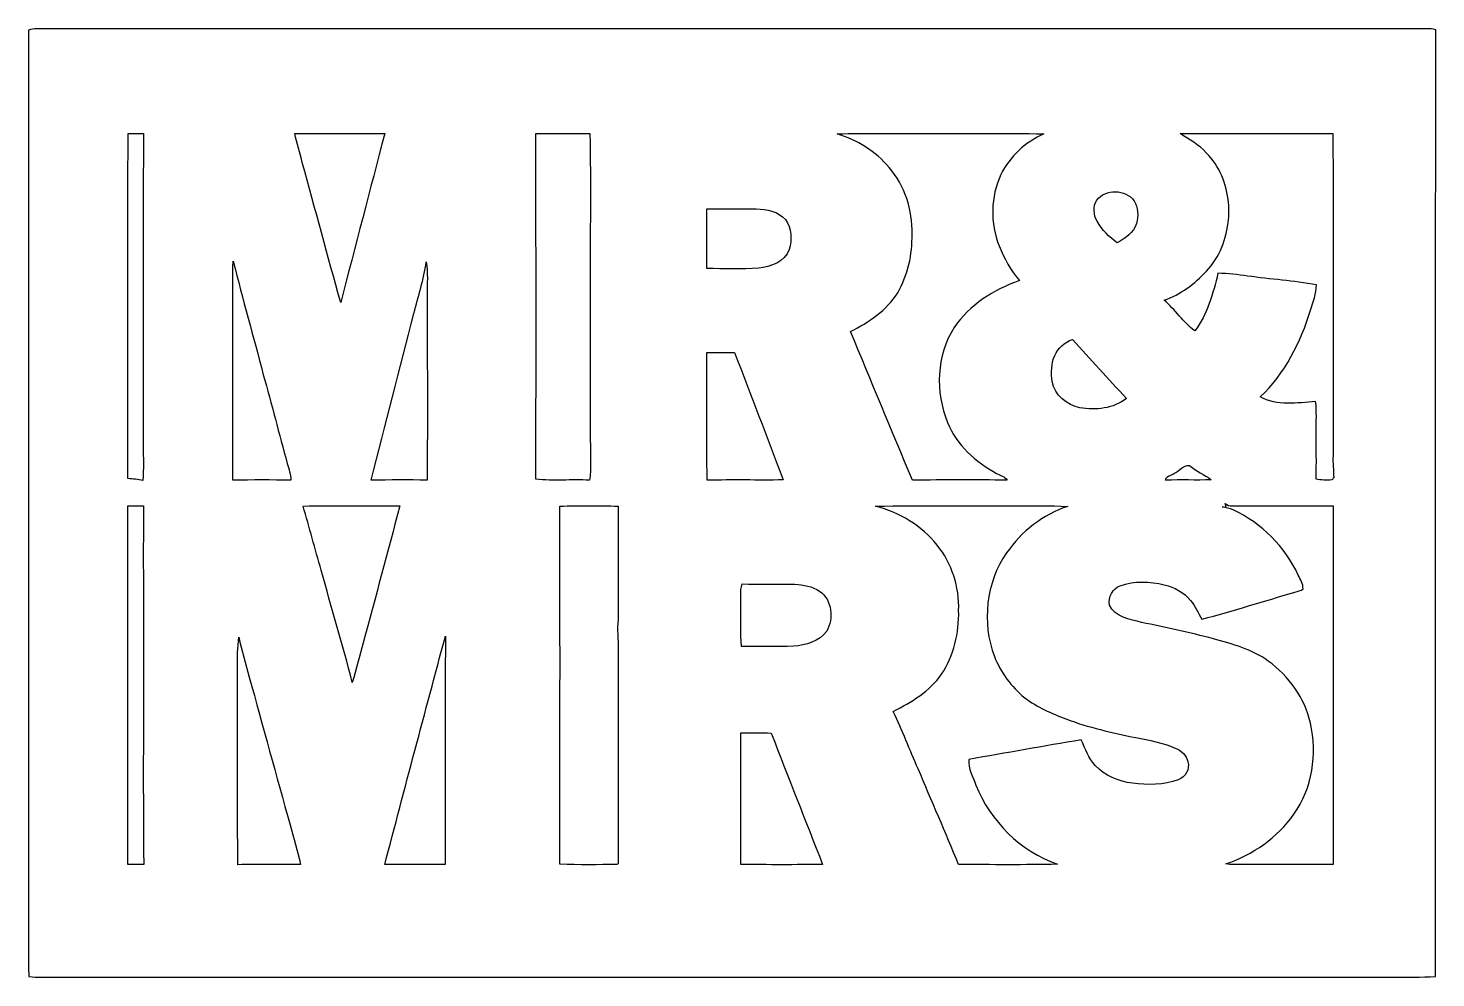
# Model space of a CAD drawing. Header units: centimetres. Extents: x -13.6 to 13.3, y -9.2 to 9.
import ezdxf

# ---------------------------------------------------------------- set-up
doc = ezdxf.new("R2010")
doc.units = ezdxf.units.CM
doc.header["$MEASUREMENT"] = 0
doc.layers.add('Camada 1', color=7, linetype='Continuous')

msp = doc.modelspace()

# ---------------------------------------------------------------- linework, layer by layer
at = {"layer": 'Camada 1', "color": 156}
for points, knots in [([(-13.60028, 8.94468), (-13.54737, 8.95808), (-13.49375, 8.97149), (-13.43871, 8.97043), (-13.43871, 8.97043), (-4.64326, 8.96866), (4.1522, 8.97008), (12.94765, 8.96937), (12.94765, 8.96937), (13.07112, 8.9669), (13.19671, 8.98277), (13.31841, 8.95138), (13.31841, 8.95138), (13.30854, 2.91677), (13.31806, -3.11784), (13.31348, -9.15246), (13.31348, -9.15246), (12.75679, -9.17787), (12.19799, -9.15634), (11.64059, -9.1634), (11.64059, -9.1634), (3.39831, -9.1634), (-4.84399, -9.1641), (-13.08629, -9.16305), (-13.08629, -9.16305), (-13.25562, -9.15882), (-13.42602, -9.17539), (-13.59429, -9.15), (-13.59429, -9.15), (-13.60487, -7.32225), (-13.59569, -5.49451), (-13.59887, -3.66713), (-13.59887, -3.66713), (-13.59993, 0.53693), (-13.59675, 4.74098), (-13.60028, 8.94468)], [0, 0, 0, 0, 0.1, 0.1, 0.1, 0.1, 0.2, 0.2, 0.2, 0.2, 0.3, 0.3, 0.3, 0.3, 0.4, 0.4, 0.4, 0.4, 0.5, 0.5, 0.5, 0.5, 0.6, 0.6, 0.6, 0.6, 0.7, 0.7, 0.7, 0.7, 0.8, 0.8, 0.8, 0.8, 1, 1, 1, 1]), ([(-11.69458, 6.96911), (-11.69458, 6.96911), (-11.69458, 6.96911), (-11.69458, 6.96911), (-11.69458, 6.96911), (-11.69811, 4.76919), (-11.69528, 2.56928), (-11.69599, 0.369), (-11.69599, 0.369), (-11.59968, 0.36512), (-11.50408, 0.35277), (-11.40918, 0.33584), (-11.40918, 0.33584), (-11.39507, 0.55316), (-11.40495, 0.77082), (-11.40213, 0.98812), (-11.40213, 0.98812), (-11.40177, 2.98202), (-11.40248, 4.97592), (-11.40177, 6.96982), (-11.40177, 6.96982), (-11.49949, 6.96911), (-11.59686, 6.96911), (-11.69458, 6.96911)], [0, 0, 0, 0, 0.14285714, 0.14285714, 0.14285714, 0.14285714, 0.28571429, 0.28571429, 0.28571429, 0.28571429, 0.42857143, 0.42857143, 0.42857143, 0.42857143, 0.57142857, 0.57142857, 0.57142857, 0.57142857, 0.71428571, 0.71428571, 0.71428571, 0.71428571, 1, 1, 1, 1]), ([(-8.50441, 6.96841), (-8.50441, 6.96841), (-8.50441, 6.96841), (-8.50441, 6.96841), (-8.50441, 6.96841), (-8.46949, 6.77932), (-8.40705, 6.59694), (-8.36118, 6.41066), (-8.36118, 6.41066), (-8.11212, 5.52097), (-7.88175, 4.62562), (-7.62458, 3.73873), (-7.62458, 3.73873), (-7.34905, 4.81612), (-7.06332, 5.89104), (-6.78568, 6.96806), (-6.78568, 6.96806), (-7.35858, 6.97089), (-7.9315, 6.96982), (-8.50441, 6.96841)], [0, 0, 0, 0, 0.16666667, 0.16666667, 0.16666667, 0.16666667, 0.33333333, 0.33333333, 0.33333333, 0.33333333, 0.5, 0.5, 0.5, 0.5, 0.66666667, 0.66666667, 0.66666667, 0.66666667, 1, 1, 1, 1]), ([(-3.8929, 6.96665), (-3.8929, 6.96665), (-3.8929, 6.96665), (-3.8929, 6.96665), (-3.8929, 6.96665), (-3.89361, 4.76462), (-3.88584, 2.56292), (-3.89678, 0.36125), (-3.89678, 0.36125), (-3.55811, 0.31574), (-3.21168, 0.35913), (-2.86985, 0.33796), (-2.86985, 0.33796), (-2.86173, 0.39017), (-2.85114, 0.44202), (-2.85184, 0.49494), (-2.85184, 0.49494), (-2.85467, 1.69403), (-2.85221, 2.89348), (-2.85291, 4.09256), (-2.85291, 4.09256), (-2.85784, 5.05178), (-2.84302, 6.01169), (-2.86066, 6.97052), (-2.86066, 6.97052), (-3.20462, 6.96524), (-3.54894, 6.97442), (-3.8929, 6.96665)], [0, 0, 0, 0, 0.125, 0.125, 0.125, 0.125, 0.25, 0.25, 0.25, 0.25, 0.375, 0.375, 0.375, 0.375, 0.5, 0.5, 0.5, 0.5, 0.625, 0.625, 0.625, 0.625, 0.75, 0.75, 0.75, 0.75, 1, 1, 1, 1]), ([(1.86725, 6.95888), (1.86725, 6.95888), (1.86725, 6.95888), (1.86725, 6.95888), (1.86725, 6.95888), (2.25142, 6.84742), (2.60314, 6.62481), (2.86137, 6.31859), (2.86137, 6.31859), (3.16335, 5.97041), (3.3147, 5.50367), (3.30022, 5.04506), (3.30022, 5.04506), (3.3087, 4.65632), (3.22192, 4.26049), (3.02612, 3.92289), (3.02612, 3.92289), (2.81763, 3.58352), (2.47332, 3.35845), (2.12443, 3.18311), (2.12443, 3.18311), (2.51707, 2.23555), (2.90829, 1.28693), (3.30624, 0.34149), (3.30624, 0.34149), (3.91089, 0.34325), (4.5152, 0.3422), (5.11986, 0.3422), (5.11986, 0.3422), (5.07223, 0.41027), (4.98615, 0.42862), (4.91842, 0.46955), (4.91842, 0.46955), (4.51626, 0.68615), (4.15254, 1.00965), (3.97968, 1.4418), (3.97968, 1.4418), (3.74297, 2.02106), (3.76096, 2.72591), (4.10774, 3.25861), (4.10774, 3.25861), (4.39949, 3.69569), (4.86621, 3.97968), (5.35233, 4.15642), (5.35233, 4.15642), (5.18971, 4.35434), (5.06095, 4.57975), (4.96605, 4.81717), (4.96605, 4.81717), (4.79178, 5.25073), (4.80024, 5.75802), (4.99991, 6.18136), (4.99991, 6.18136), (5.16573, 6.53167), (5.47193, 6.80332), (5.82188, 6.96207), (5.82188, 6.96207), (5.06942, 6.9783), (4.31623, 6.96524), (3.56376, 6.96948), (3.56376, 6.96948), (2.99826, 6.96312), (2.43204, 6.98253), (1.86725, 6.95888)], [0, 0, 0, 0, 0.05882353, 0.05882353, 0.05882353, 0.05882353, 0.11764706, 0.11764706, 0.11764706, 0.11764706, 0.17647059, 0.17647059, 0.17647059, 0.17647059, 0.23529412, 0.23529412, 0.23529412, 0.23529412, 0.29411765, 0.29411765, 0.29411765, 0.29411765, 0.35294118, 0.35294118, 0.35294118, 0.35294118, 0.41176471, 0.41176471, 0.41176471, 0.41176471, 0.47058824, 0.47058824, 0.47058824, 0.47058824, 0.52941176, 0.52941176, 0.52941176, 0.52941176, 0.58823529, 0.58823529, 0.58823529, 0.58823529, 0.64705882, 0.64705882, 0.64705882, 0.64705882, 0.70588235, 0.70588235, 0.70588235, 0.70588235, 0.76470588, 0.76470588, 0.76470588, 0.76470588, 0.82352941, 0.82352941, 0.82352941, 0.82352941, 0.88235294, 0.88235294, 0.88235294, 0.88235294, 1, 1, 1, 1]), ([(8.42573, 6.9656), (8.42573, 6.9656), (8.42573, 6.9656), (8.42573, 6.9656), (8.42573, 6.9656), (8.60071, 6.85553), (8.78699, 6.75534), (8.92703, 6.59906), (8.92703, 6.59906), (9.18386, 6.34787), (9.31791, 5.99687), (9.35531, 5.64444), (9.35531, 5.64444), (9.35989, 5.53826), (9.36059, 5.4317), (9.35531, 5.32518), (9.35531, 5.32518), (9.31509, 4.96427), (9.18951, 4.59916), (8.9288, 4.33704), (8.9288, 4.33704), (8.70795, 4.09187), (8.43526, 3.88902), (8.12163, 3.78107), (8.12163, 3.78107), (8.33154, 3.60115), (8.48783, 3.36479), (8.7062, 3.19405), (8.7062, 3.19405), (8.95349, 3.51296), (9.05686, 3.90983), (9.15175, 4.29436), (9.15175, 4.29436), (9.34225, 4.29541), (9.52994, 4.26473), (9.71868, 4.24285), (9.71868, 4.24285), (10.15576, 4.17865), (10.59921, 4.155), (11.03347, 4.07387), (11.03347, 4.07387), (11.03171, 3.90596), (10.96785, 3.7486), (10.92305, 3.58951), (10.92305, 3.58951), (10.7315, 2.97673), (10.4341, 2.37418), (9.95785, 1.93286), (9.95785, 1.93286), (10.28171, 1.74941), (10.66623, 1.81504), (11.01901, 1.84467), (11.01901, 1.84467), (11.04299, 1.65381), (11.02747, 1.4612), (11.03205, 1.26965), (11.03205, 1.26965), (11.02888, 0.9666), (11.03841, 0.66357), (11.02676, 0.36089), (11.02676, 0.36089), (11.12626, 0.33513), (11.22997, 0.33689), (11.33191, 0.34466), (11.33191, 0.34466), (11.34004, 0.35489), (11.35661, 0.37499), (11.36473, 0.38522), (11.36473, 0.38522), (11.3619, 0.5267), (11.34638, 0.66781), (11.35238, 0.80926), (11.35238, 0.80926), (11.35167, 2.86244), (11.3552, 4.91596), (11.35062, 6.96948), (11.35062, 6.96948), (10.37554, 6.96736), (9.40045, 6.97406), (8.42573, 6.9656)], [0, 0, 0, 0, 0.04761905, 0.04761905, 0.04761905, 0.04761905, 0.0952381, 0.0952381, 0.0952381, 0.0952381, 0.14285714, 0.14285714, 0.14285714, 0.14285714, 0.19047619, 0.19047619, 0.19047619, 0.19047619, 0.23809524, 0.23809524, 0.23809524, 0.23809524, 0.28571429, 0.28571429, 0.28571429, 0.28571429, 0.33333333, 0.33333333, 0.33333333, 0.33333333, 0.38095238, 0.38095238, 0.38095238, 0.38095238, 0.42857143, 0.42857143, 0.42857143, 0.42857143, 0.47619048, 0.47619048, 0.47619048, 0.47619048, 0.52380952, 0.52380952, 0.52380952, 0.52380952, 0.57142857, 0.57142857, 0.57142857, 0.57142857, 0.61904762, 0.61904762, 0.61904762, 0.61904762, 0.66666667, 0.66666667, 0.66666667, 0.66666667, 0.71428571, 0.71428571, 0.71428571, 0.71428571, 0.76190476, 0.76190476, 0.76190476, 0.76190476, 0.80952381, 0.80952381, 0.80952381, 0.80952381, 0.85714286, 0.85714286, 0.85714286, 0.85714286, 0.9047619, 0.9047619, 0.9047619, 0.9047619, 1, 1, 1, 1]), ([(6.8326, 5.69241), (6.8326, 5.69241), (6.8326, 5.69241), (6.8326, 5.69241), (6.8326, 5.69241), (6.75428, 5.57354), (6.77016, 5.40878), (6.84176, 5.29025), (6.84176, 5.29025), (6.93914, 5.12903), (7.06613, 4.98191), (7.22524, 4.8789), (7.22524, 4.8789), (7.37729, 4.96534), (7.54097, 5.07083), (7.59142, 5.25003), (7.59142, 5.25003), (7.62669, 5.38973), (7.63305, 5.55625), (7.54627, 5.67901), (7.54627, 5.67901), (7.38823, 5.9069), (6.99698, 5.91643), (6.8326, 5.69241)], [0, 0, 0, 0, 0.14285714, 0.14285714, 0.14285714, 0.14285714, 0.28571429, 0.28571429, 0.28571429, 0.28571429, 0.42857143, 0.42857143, 0.42857143, 0.42857143, 0.57142857, 0.57142857, 0.57142857, 0.57142857, 0.71428571, 0.71428571, 0.71428571, 0.71428571, 1, 1, 1, 1]), ([(-0.62264, 5.52662), (-0.62264, 5.52662), (-0.62264, 5.52662), (-0.62264, 5.52662), (-0.62264, 5.52662), (-0.62301, 5.14597), (-0.62194, 4.76532), (-0.62301, 4.38467), (-0.62301, 4.38467), (-0.29279, 4.38502), (0.03774, 4.37479), (0.36759, 4.38996), (0.36759, 4.38996), (0.59443, 4.421), (0.86571, 4.5099), (0.95003, 4.74768), (0.95003, 4.74768), (1.00929, 4.93535), (0.99659, 5.15937), (0.87736, 5.32165), (0.87736, 5.32165), (0.74048, 5.4804), (0.51717, 5.52343), (0.31715, 5.52662), (0.31715, 5.52662), (0.00387, 5.52908), (-0.30938, 5.52803), (-0.62264, 5.52662)], [0, 0, 0, 0, 0.125, 0.125, 0.125, 0.125, 0.25, 0.25, 0.25, 0.25, 0.375, 0.375, 0.375, 0.375, 0.5, 0.5, 0.5, 0.5, 0.625, 0.625, 0.625, 0.625, 0.75, 0.75, 0.75, 0.75, 1, 1, 1, 1]), ([(-9.68127, 4.52437), (-9.68127, 4.52437), (-9.68127, 4.52437), (-9.68127, 4.52437), (-9.68127, 4.52437), (-9.70068, 4.22804), (-9.68622, 3.93064), (-9.69044, 3.63361), (-9.69044, 3.63361), (-9.68833, 2.53612), (-9.69433, 1.43862), (-9.68763, 0.34113), (-9.68763, 0.34113), (-9.31826, 0.34149), (-8.94891, 0.34607), (-8.57955, 0.3383), (-8.57955, 0.3383), (-8.58414, 0.44803), (-8.61765, 0.55279), (-8.64904, 0.65722), (-8.64904, 0.65722), (-8.80286, 1.22307), (-8.95032, 1.79105), (-9.10695, 2.35654), (-9.10695, 2.35654), (-9.29428, 3.0801), (-9.50382, 3.79835), (-9.68127, 4.52437)], [0, 0, 0, 0, 0.125, 0.125, 0.125, 0.125, 0.25, 0.25, 0.25, 0.25, 0.375, 0.375, 0.375, 0.375, 0.5, 0.5, 0.5, 0.5, 0.625, 0.625, 0.625, 0.625, 0.75, 0.75, 0.75, 0.75, 1, 1, 1, 1]), ([(-6.22582, 3.52531), (-6.22582, 3.52531), (-6.22582, 3.52531), (-6.22582, 3.52531), (-6.22582, 3.52531), (-6.49922, 2.4645), (-6.77686, 1.40441), (-7.04603, 0.3422), (-7.04603, 0.3422), (-6.68972, 0.34113), (-6.33306, 0.34466), (-5.97641, 0.34042), (-5.97641, 0.34042), (-5.96159, 1.52011), (-5.97464, 2.7005), (-5.97041, 3.8802), (-5.97041, 3.8802), (-5.97605, 4.09151), (-5.95736, 4.30388), (-5.99015, 4.51379), (-5.99015, 4.51379), (-6.03708, 4.17759), (-6.1461, 3.85444), (-6.22582, 3.52531)], [0, 0, 0, 0, 0.14285714, 0.14285714, 0.14285714, 0.14285714, 0.28571429, 0.28571429, 0.28571429, 0.28571429, 0.42857143, 0.42857143, 0.42857143, 0.42857143, 0.57142857, 0.57142857, 0.57142857, 0.57142857, 0.71428571, 0.71428571, 0.71428571, 0.71428571, 1, 1, 1, 1]), ([(6.03179, 2.72345), (6.03179, 2.72345), (6.03179, 2.72345), (6.03179, 2.72345), (6.03179, 2.72345), (5.95665, 2.56857), (5.96335, 2.39006), (5.98028, 2.2232), (5.98028, 2.2232), (6.02755, 1.96285), (6.25968, 1.77341), (6.51121, 1.72191), (6.51121, 1.72191), (6.81531, 1.67181), (7.15291, 1.70638), (7.40268, 1.90253), (7.40268, 1.90253), (7.05272, 2.27436), (6.71125, 2.65394), (6.36622, 3.03001), (6.36622, 3.03001), (6.2177, 2.98131), (6.09776, 2.86278), (6.03179, 2.72345)], [0, 0, 0, 0, 0.14285714, 0.14285714, 0.14285714, 0.14285714, 0.28571429, 0.28571429, 0.28571429, 0.28571429, 0.42857143, 0.42857143, 0.42857143, 0.42857143, 0.57142857, 0.57142857, 0.57142857, 0.57142857, 0.71428571, 0.71428571, 0.71428571, 0.71428571, 1, 1, 1, 1]), ([(-0.62301, 2.77812), (-0.62301, 2.77812), (-0.62301, 2.77812), (-0.62301, 2.77812), (-0.62301, 2.77812), (-0.61911, 1.96532), (-0.62793, 1.15288), (-0.61877, 0.34042), (-0.61877, 0.34042), (-0.13441, 0.34536), (0.35031, 0.34008), (0.83467, 0.3429), (0.83467, 0.3429), (0.53128, 1.1571), (0.21554, 1.96673), (-0.09277, 2.77917), (-0.09277, 2.77917), (-0.26952, 2.782), (-0.44662, 2.78306), (-0.62301, 2.77812)], [0, 0, 0, 0, 0.16666667, 0.16666667, 0.16666667, 0.16666667, 0.33333333, 0.33333333, 0.33333333, 0.33333333, 0.5, 0.5, 0.5, 0.5, 0.66666667, 0.66666667, 0.66666667, 0.66666667, 1, 1, 1, 1]), ([(8.30791, 0.46813), (8.30791, 0.46813), (8.30791, 0.46813), (8.30791, 0.46813), (8.30791, 0.46813), (8.255, 0.4265), (8.15269, 0.42228), (8.15092, 0.33901), (8.15092, 0.33901), (8.44196, 0.34783), (8.73337, 0.33796), (9.02441, 0.3443), (9.02441, 0.3443), (8.89282, 0.44662), (8.73337, 0.50799), (8.60918, 0.62089), (8.60918, 0.62089), (8.48642, 0.63605), (8.41268, 0.51047), (8.30791, 0.46813)], [0, 0, 0, 0, 0.16666667, 0.16666667, 0.16666667, 0.16666667, 0.33333333, 0.33333333, 0.33333333, 0.33333333, 0.5, 0.5, 0.5, 0.5, 0.66666667, 0.66666667, 0.66666667, 0.66666667, 1, 1, 1, 1]), ([(-11.69528, -0.15205), (-11.69528, -0.15205), (-11.69528, -0.15205), (-11.69528, -0.15205), (-11.69528, -0.15205), (-11.6974, -2.43874), (-11.69493, -4.7251), (-11.69634, -7.0118), (-11.69634, -7.0118), (-11.59615, -7.0125), (-11.49562, -7.01286), (-11.39507, -7.01075), (-11.39507, -7.01075), (-11.40812, -5.6977), (-11.3993, -4.38291), (-11.3993, -3.06916), (-11.3993, -3.06916), (-11.40283, -2.77529), (-11.40283, -2.48108), (-11.39895, -2.18722), (-11.39895, -2.18722), (-11.40177, -1.50883), (-11.40566, -0.83007), (-11.39648, -0.15168), (-11.39648, -0.15168), (-11.49597, -0.15027), (-11.59544, -0.15063), (-11.69528, -0.15205)], [0, 0, 0, 0, 0.125, 0.125, 0.125, 0.125, 0.25, 0.25, 0.25, 0.25, 0.375, 0.375, 0.375, 0.375, 0.5, 0.5, 0.5, 0.5, 0.625, 0.625, 0.625, 0.625, 0.75, 0.75, 0.75, 0.75, 1, 1, 1, 1]), ([(-8.34743, -0.15592), (-8.34743, -0.15592), (-8.34743, -0.15592), (-8.34743, -0.15592), (-8.34743, -0.15592), (-8.2236, -0.56198), (-8.12023, -0.97401), (-7.99888, -1.38077), (-7.99888, -1.38077), (-7.80803, -2.09797), (-7.58684, -2.80704), (-7.40728, -3.52707), (-7.40728, -3.52707), (-7.32296, -3.27907), (-7.26792, -3.02294), (-7.19596, -2.77176), (-7.19596, -2.77176), (-6.96277, -1.8983), (-6.72677, -1.02551), (-6.49534, -0.15168), (-6.49534, -0.15168), (-7.1127, -0.15416), (-7.73041, -0.14534), (-8.34743, -0.15592)], [0, 0, 0, 0, 0.14285714, 0.14285714, 0.14285714, 0.14285714, 0.28571429, 0.28571429, 0.28571429, 0.28571429, 0.42857143, 0.42857143, 0.42857143, 0.42857143, 0.57142857, 0.57142857, 0.57142857, 0.57142857, 0.71428571, 0.71428571, 0.71428571, 0.71428571, 1, 1, 1, 1]), ([(-3.43712, -0.15733), (-3.43712, -0.15733), (-3.43712, -0.15733), (-3.43712, -0.15733), (-3.43712, -0.15733), (-3.42971, -2.44052), (-3.43393, -4.72369), (-3.435, -7.00687), (-3.435, -7.00687), (-3.06987, -7.01674), (-2.70333, -7.0164), (-2.3382, -7.00863), (-2.3382, -7.00863), (-2.3382, -7.00863), (-2.32339, -6.99135), (-2.32339, -6.99135), (-2.32339, -6.99135), (-2.31846, -5.62504), (-2.32304, -4.25838), (-2.32056, -2.89207), (-2.32056, -2.89207), (-2.31527, -2.70333), (-2.34631, -2.51529), (-2.32197, -2.32692), (-2.32197, -2.32692), (-2.31775, -1.60443), (-2.32728, -0.88159), (-2.31775, -0.15909), (-2.31775, -0.15909), (-2.69063, -0.14605), (-3.06422, -0.14817), (-3.43712, -0.15733)], [0, 0, 0, 0, 0.11111111, 0.11111111, 0.11111111, 0.11111111, 0.22222222, 0.22222222, 0.22222222, 0.22222222, 0.33333333, 0.33333333, 0.33333333, 0.33333333, 0.44444444, 0.44444444, 0.44444444, 0.44444444, 0.55555556, 0.55555556, 0.55555556, 0.55555556, 0.66666667, 0.66666667, 0.66666667, 0.66666667, 0.77777778, 0.77777778, 0.77777778, 0.77777778, 1, 1, 1, 1]), ([(2.60385, -0.15909), (2.60385, -0.15909), (2.60385, -0.15909), (2.60385, -0.15909), (2.60385, -0.15909), (3.06139, -0.27445), (3.48755, -0.53374), (3.78319, -0.90416), (3.78319, -0.90416), (4.06364, -1.25341), (4.20687, -1.70602), (4.19135, -2.15299), (4.19135, -2.15299), (4.20229, -2.57915), (4.0968, -3.01308), (3.86503, -3.3729), (3.86503, -3.3729), (3.63819, -3.69851), (3.28612, -3.90277), (2.94216, -4.0834), (2.94216, -4.0834), (3.11114, -4.44534), (3.25437, -4.81858), (3.41736, -5.18337), (3.41736, -5.18337), (3.67171, -5.79296), (3.94053, -6.39621), (4.18923, -7.00829), (4.18923, -7.00829), (4.81999, -7.01533), (5.45112, -7.01745), (6.08153, -7.00617), (6.08153, -7.00617), (5.37562, -6.75604), (4.80024, -6.18525), (4.52084, -5.49275), (4.52084, -5.49275), (4.46334, -5.33293), (4.37444, -5.17525), (4.38572, -5.00062), (4.38572, -5.00062), (5.10329, -4.8789), (5.81871, -4.74274), (6.53767, -4.6295), (6.53767, -4.6295), (6.61458, -4.79743), (6.67456, -4.97981), (6.80578, -5.11527), (6.80578, -5.11527), (6.98641, -5.31566), (7.24958, -5.42395), (7.51382, -5.45429), (7.51382, -5.45429), (7.80486, -5.49485), (8.11423, -5.49521), (8.39152, -5.38868), (8.39152, -5.38868), (8.53122, -5.34458), (8.61518, -5.18653), (8.57673, -5.04613), (8.57673, -5.04613), (8.55556, -4.92019), (8.44727, -4.82988), (8.33472, -4.78401), (8.33472, -4.78401), (8.09554, -4.67783), (7.83519, -4.63585), (7.58048, -4.5847), (7.58048, -4.5847), (7.12681, -4.49474), (6.67561, -4.38502), (6.24028, -4.22768), (6.24028, -4.22768), (5.96582, -4.12043), (5.6917, -4.00015), (5.4557, -3.82164), (5.4557, -3.82164), (5.19711, -3.61492), (4.99955, -3.33621), (4.87469, -3.03106), (4.87469, -3.03106), (4.63055, -2.38724), (4.71382, -1.62102), (5.10645, -1.05268), (5.10645, -1.05268), (5.3915, -0.64523), (5.80319, -0.31433), (6.28015, -0.16228), (6.28015, -0.16228), (5.93901, -0.1404), (5.59717, -0.15592), (5.25568, -0.15134), (5.25568, -0.15134), (4.37161, -0.15592), (3.48755, -0.14181), (2.60385, -0.15909)], [0, 0, 0, 0, 0.04, 0.04, 0.04, 0.04, 0.08, 0.08, 0.08, 0.08, 0.12, 0.12, 0.12, 0.12, 0.16, 0.16, 0.16, 0.16, 0.2, 0.2, 0.2, 0.2, 0.24, 0.24, 0.24, 0.24, 0.28, 0.28, 0.28, 0.28, 0.32, 0.32, 0.32, 0.32, 0.36, 0.36, 0.36, 0.36, 0.4, 0.4, 0.4, 0.4, 0.44, 0.44, 0.44, 0.44, 0.48, 0.48, 0.48, 0.48, 0.52, 0.52, 0.52, 0.52, 0.56, 0.56, 0.56, 0.56, 0.6, 0.6, 0.6, 0.6, 0.64, 0.64, 0.64, 0.64, 0.68, 0.68, 0.68, 0.68, 0.72, 0.72, 0.72, 0.72, 0.76, 0.76, 0.76, 0.76, 0.8, 0.8, 0.8, 0.8, 0.84, 0.84, 0.84, 0.84, 0.88, 0.88, 0.88, 0.88, 0.92, 0.92, 0.92, 0.92, 1, 1, 1, 1]), ([(9.29216, -0.109), (9.29216, -0.109), (9.29216, -0.109), (9.29216, -0.109), (9.29216, -0.109), (9.29216, -0.109), (9.30768, -0.17426), (9.30768, -0.17426), (9.30768, -0.17426), (9.30768, -0.17426), (9.22867, -0.1718), (9.22867, -0.1718), (9.22867, -0.1718), (9.29815, -0.19507), (9.37436, -0.19473), (9.44138, -0.22859), (9.44138, -0.22859), (9.98573, -0.4826), (10.43305, -0.93415), (10.68775, -1.47778), (10.68775, -1.47778), (10.72303, -1.56104), (10.78476, -1.64112), (10.7777, -1.73601), (10.7777, -1.73601), (10.74349, -1.78469), (10.67435, -1.78257), (10.62426, -1.80445), (10.62426, -1.80445), (10.02911, -1.97167), (9.44068, -2.165), (8.84237, -2.31916), (8.84237, -2.31916), (8.77147, -2.1992), (8.72136, -2.06516), (8.62682, -1.96074), (8.62682, -1.96074), (8.49736, -1.80939), (8.31744, -1.70497), (8.12411, -1.65946), (8.12411, -1.65946), (7.84895, -1.59419), (7.5512, -1.58255), (7.28203, -1.67852), (7.28203, -1.67852), (7.13034, -1.73284), (7.05414, -1.89406), (7.07531, -2.04893), (7.07531, -2.04893), (7.18149, -2.2874), (7.47041, -2.31705), (7.69196, -2.3809), (7.69196, -2.3809), (8.15057, -2.47791), (8.60953, -2.57457), (9.06322, -2.69451), (9.06322, -2.69451), (9.42691, -2.79681), (9.80227, -2.8963), (10.11307, -3.12103), (10.11307, -3.12103), (10.50712, -3.40642), (10.81298, -3.82693), (10.91988, -4.30564), (10.91988, -4.30564), (11.0511, -4.89654), (10.95974, -5.55201), (10.60272, -6.05048), (10.60272, -6.05048), (10.287, -6.49534), (9.81638, -6.82237), (9.3038, -7.00088), (9.3038, -7.00088), (9.4943, -7.0231), (9.68621, -7.00863), (9.87743, -7.0125), (9.87743, -7.0125), (10.3692, -7.01321), (10.86097, -7.01357), (11.35274, -7.0118), (11.35274, -7.0118), (11.35203, -4.72617), (11.35308, -2.44052), (11.35238, -0.15487), (11.35238, -0.15487), (10.70751, -0.1471), (10.06264, -0.15309), (9.41775, -0.15205), (9.41775, -0.15205), (9.36837, -0.16369), (9.32956, -0.13299), (9.29216, -0.109)], [0, 0, 0, 0, 0.04166667, 0.04166667, 0.04166667, 0.04166667, 0.08333333, 0.08333333, 0.08333333, 0.08333333, 0.125, 0.125, 0.125, 0.125, 0.16666667, 0.16666667, 0.16666667, 0.16666667, 0.20833333, 0.20833333, 0.20833333, 0.20833333, 0.25, 0.25, 0.25, 0.25, 0.29166667, 0.29166667, 0.29166667, 0.29166667, 0.33333333, 0.33333333, 0.33333333, 0.33333333, 0.375, 0.375, 0.375, 0.375, 0.41666667, 0.41666667, 0.41666667, 0.41666667, 0.45833333, 0.45833333, 0.45833333, 0.45833333, 0.5, 0.5, 0.5, 0.5, 0.54166667, 0.54166667, 0.54166667, 0.54166667, 0.58333333, 0.58333333, 0.58333333, 0.58333333, 0.625, 0.625, 0.625, 0.625, 0.66666667, 0.66666667, 0.66666667, 0.66666667, 0.70833333, 0.70833333, 0.70833333, 0.70833333, 0.75, 0.75, 0.75, 0.75, 0.79166667, 0.79166667, 0.79166667, 0.79166667, 0.83333333, 0.83333333, 0.83333333, 0.83333333, 0.875, 0.875, 0.875, 0.875, 0.91666667, 0.91666667, 0.91666667, 0.91666667, 1, 1, 1, 1]), ([(0.02645, -2.08173), (0.02645, -2.08173), (0.02645, -2.08173), (0.02645, -2.08173), (0.02645, -2.08173), (0.03245, -2.33503), (0.01269, -2.58903), (0.03739, -2.84161), (0.03739, -2.84161), (0.36971, -2.8388), (0.70238, -2.84726), (1.03504, -2.83739), (1.03504, -2.83739), (1.26753, -2.81727), (1.524, -2.74567), (1.66828, -2.54916), (1.66828, -2.54916), (1.80622, -2.30786), (1.77095, -1.9505), (1.53317, -1.78364), (1.53317, -1.78364), (1.39629, -1.68521), (1.22166, -1.66828), (1.05903, -1.65099), (1.05903, -1.65099), (0.72248, -1.64394), (0.38522, -1.65593), (0.04867, -1.64499), (0.04867, -1.64499), (0.00599, -1.78647), (0.03352, -1.9364), (0.02645, -2.08173)], [0, 0, 0, 0, 0.11111111, 0.11111111, 0.11111111, 0.11111111, 0.22222222, 0.22222222, 0.22222222, 0.22222222, 0.33333333, 0.33333333, 0.33333333, 0.33333333, 0.44444444, 0.44444444, 0.44444444, 0.44444444, 0.55555556, 0.55555556, 0.55555556, 0.55555556, 0.66666667, 0.66666667, 0.66666667, 0.66666667, 0.77777778, 0.77777778, 0.77777778, 0.77777778, 1, 1, 1, 1]), ([(-9.57473, -2.66276), (-9.57473, -2.66276), (-9.57473, -2.66276), (-9.57473, -2.66276), (-9.57473, -2.66276), (-9.62483, -3.05469), (-9.58956, -3.45086), (-9.59979, -3.84457), (-9.59979, -3.84457), (-9.59485, -4.90078), (-9.60931, -5.9577), (-9.59237, -7.01392), (-9.59237, -7.01392), (-9.19303, -7.01075), (-8.79369, -7.0164), (-8.39434, -7.0104), (-8.39434, -7.0104), (-8.44549, -6.75357), (-8.53369, -6.50558), (-8.59542, -6.25122), (-8.59542, -6.25122), (-8.85684, -5.31071), (-9.11647, -4.3695), (-9.37612, -3.4283), (-9.37612, -3.4283), (-9.44491, -3.17394), (-9.52394, -2.92169), (-9.57473, -2.66276)], [0, 0, 0, 0, 0.125, 0.125, 0.125, 0.125, 0.25, 0.25, 0.25, 0.25, 0.375, 0.375, 0.375, 0.375, 0.5, 0.5, 0.5, 0.5, 0.625, 0.625, 0.625, 0.625, 0.75, 0.75, 0.75, 0.75, 1, 1, 1, 1]), ([(-6.78427, -7.0125), (-6.78427, -7.0125), (-6.78427, -7.0125), (-6.78427, -7.0125), (-6.78427, -7.0125), (-6.39903, -7.01216), (-6.0138, -7.01462), (-5.62856, -7.01145), (-5.62856, -7.01145), (-5.62363, -5.55625), (-5.63104, -4.10104), (-5.62468, -2.64583), (-5.62468, -2.64583), (-6.01486, -4.10033), (-6.40396, -5.55554), (-6.78427, -7.0125)], [0, 0, 0, 0, 0.2, 0.2, 0.2, 0.2, 0.4, 0.4, 0.4, 0.4, 0.6, 0.6, 0.6, 0.6, 1, 1, 1, 1]), ([(0.02433, -4.49438), (0.02433, -4.49438), (0.02433, -4.49438), (0.02433, -4.49438), (0.02433, -4.49438), (0.02786, -5.33259), (0.02716, -6.17044), (0.02433, -7.00863), (0.02433, -7.00863), (0.54575, -7.01604), (1.06749, -7.01569), (1.58891, -7.00899), (1.58891, -7.00899), (1.26259, -6.17149), (0.9285, -5.33681), (0.60819, -4.49721), (0.60819, -4.49721), (0.4138, -4.48592), (0.21872, -4.49121), (0.02433, -4.49438)], [0, 0, 0, 0, 0.16666667, 0.16666667, 0.16666667, 0.16666667, 0.33333333, 0.33333333, 0.33333333, 0.33333333, 0.5, 0.5, 0.5, 0.5, 0.66666667, 0.66666667, 0.66666667, 0.66666667, 1, 1, 1, 1])]:
    msp.add_open_spline(points, degree=3, knots=knots, dxfattribs=at)

doc.saveas('drawing.dxf')
